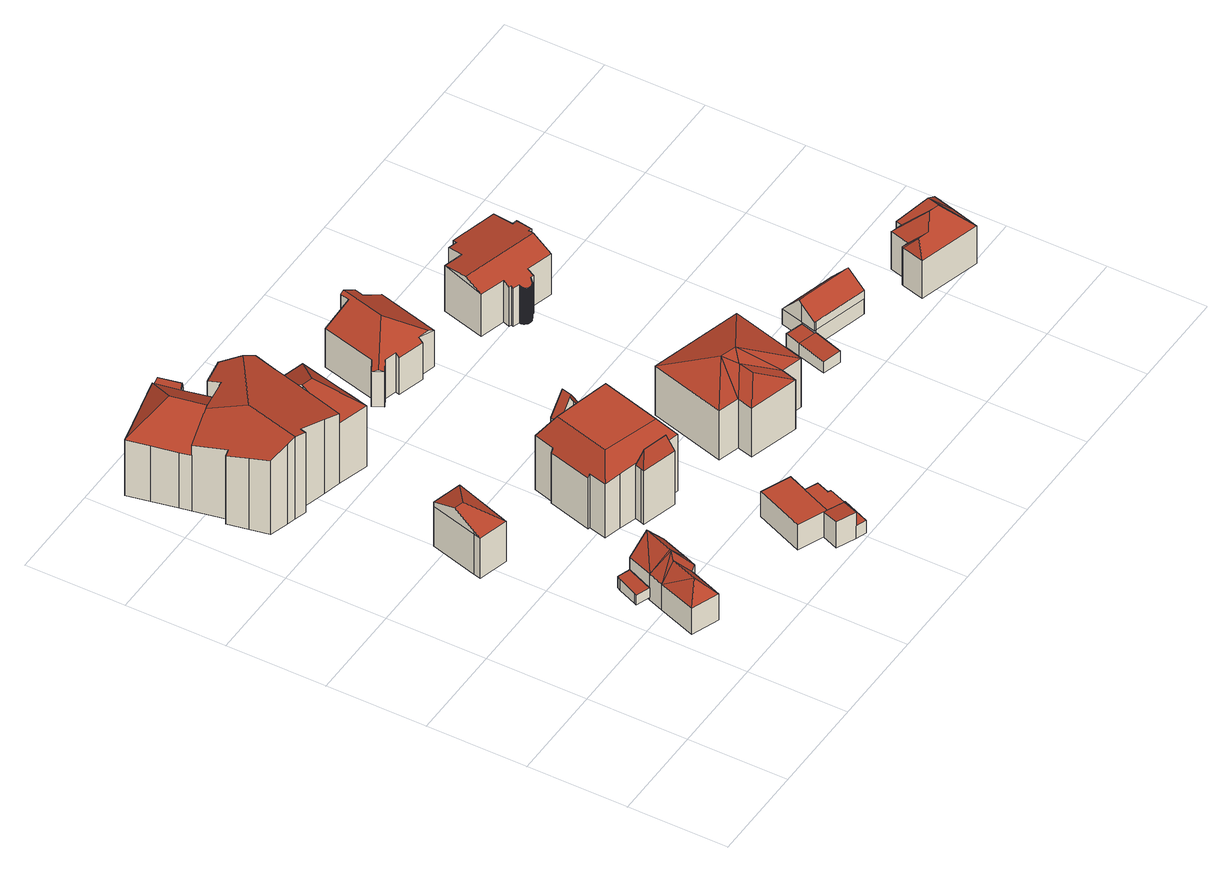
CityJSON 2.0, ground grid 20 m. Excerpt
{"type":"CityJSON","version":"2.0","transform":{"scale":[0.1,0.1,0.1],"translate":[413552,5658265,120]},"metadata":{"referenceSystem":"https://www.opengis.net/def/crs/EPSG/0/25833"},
"CityObjects":{
"building1":{"type":"Building","attributes":{"Dachtyp_tdc":"tdcPolyFlatRoof","Gemeindeschluessel":14612000,"Dachneigung":5.24,"QualitaetDacherkennung":61,"Geometrietyp2DReferenz":"3000","measuredHeight":2.61,"function":"31001_9998","roofType":"2100"},"geometry":[{"type":"Solid","lod":"2","boundaries":[[[[0,1,2,3]],[[1,4,5,2]],[[4,6,7,5]],[[6,8,9,7]],[[8,10,11,9]],[[10,0,3,11]],[[10,8,6,4,1,0]],[[3,2,5,7,9,11]]]],"semantics":{"surfaces":[{"type":"WallSurface"},{"type":"RoofSurface"},{"type":"GroundSurface"}],"values":[[0,0,0,0,0,0,1,2]]}}]},
"building2":{"type":"Building","attributes":{"Dachtyp_tdc":"tdcFreeFormRoof","Gemeindeschluessel":14612000,"Dachneigung":47.87,"QualitaetDacherkennung":26,"Geometrietyp2DReferenz":"3000","measuredHeight":10.12,"function":"31001_9998","roofType":"5000"},"geometry":[{"type":"Solid","lod":"2","boundaries":[[[[12,13,14,15]],[[13,16,17,14]],[[16,18,19,17]],[[18,20,21,19]],[[20,22,23,21]],[[22,24,25,23]],[[24,26,27,25]],[[26,28,29,27]],[[28,12,15,29]],[[30,31,28,26]],[[32,30,26,24]],[[33,32,24,22]],[[34,33,22,20]],[[34,20,18]],[[16,34,18]],[[16,33,34]],[[16,32,33]],[[13,32,16]],[[13,30,32]],[[13,31,30]],[[31,13,12]],[[31,12,28]],[[15,14,17,19,21,23,25,27,29]]]],"semantics":{"surfaces":[{"type":"WallSurface"},{"type":"RoofSurface"},{"type":"GroundSurface"}],"values":[[0,0,0,0,0,0,0,0,0,1,1,1,1,0,1,1,1,1,1,1,1,1,2]]}}]},
"building3":{"type":"Building","attributes":{"Dachtyp_tdc":"tdcHipAndGableRoof","Gemeindeschluessel":14612000,"Dachneigung":24.84,"QualitaetDacherkennung":53,"Geometrietyp2DReferenz":"3000","measuredHeight":12.14,"function":"31001_9998","roofType":"5000"},"geometry":[{"type":"Solid","lod":"2","boundaries":[[[[35,36,37,38]],[[36,39,40,37]],[[39,41,42,40]],[[41,43,44,42]],[[43,35,38,44]],[[36,45,46]],[[45,47,48,46]],[[39,36,46,48,49]],[[39,49,41]],[[41,49,48,47,43]],[[43,47,45,35]],[[35,45,36]],[[38,37,40,42,44]]]],"semantics":{"surfaces":[{"type":"WallSurface"},{"type":"RoofSurface"},{"type":"GroundSurface"}],"values":[[0,0,0,0,0,1,1,1,0,0,0,0,2]]}}]},
"building4":{"type":"Building","attributes":{"Gemeindeschluessel":14612000,"Geometrietyp2DReferenz":"3000","function":"31001_9998","roofType":"9999"},"children":["building4-1","building4-2","building4-3","building4-4"]},
"building4-1":{"type":"BuildingPart","attributes":{"Dachtyp_tdc":"tdcFreeFormRoof","Dachneigung":69.12,"QualitaetDacherkennung":32,"Geometrietyp2DReferenz":"3000","measuredHeight":14.88,"roofType":"5000"},"parents":["building4"],"geometry":[{"type":"MultiSurface","lod":"2","boundaries":[[[50,51,52,53]],[[51,54,55,52]],[[54,56,57,55]],[[56,58,59,57]],[[60,50,53]],[[56,54,51,61]],[[51,50,60,61]],[[60,58,56,61]],[[52,55,57,59,53]]],"semantics":{"surfaces":[{"type":"WallSurface"},{"type":"RoofSurface"},{"type":"GroundSurface"}],"values":[0,0,0,0,0,1,1,1,2]}}]},
"building4-2":{"type":"BuildingPart","attributes":{"Dachtyp_tdc":"tdcHipAndGableRoof","Dachneigung":33.66,"QualitaetDacherkennung":63,"Geometrietyp2DReferenz":"3000","measuredHeight":17.99,"roofType":"5000"},"parents":["building4"],"geometry":[{"type":"MultiSurface","lod":"2","boundaries":[[[62,63,64,65]],[[63,66,67,64]],[[66,68,69,67]],[[68,70,71,69]],[[70,72,53,71]],[[72,60,53]],[[73,74,75,59,58]],[[74,76,77,75]],[[72,70,68,78]],[[68,66,63,62,79,80,78]],[[80,81,76,74,73,72,78]],[[77,82,83,65,64,67,69,71,53,59,75]]],"semantics":{"surfaces":[{"type":"WallSurface"},{"type":"RoofSurface"},{"type":"GroundSurface"}],"values":[0,0,0,0,0,0,0,0,1,1,1,2]}}]},
"building4-3":{"type":"BuildingPart","attributes":{"Dachtyp_tdc":"tdcFreeFormRoof","Dachneigung":13.8,"QualitaetDacherkennung":12,"Geometrietyp2DReferenz":"3000","measuredHeight":19.03,"roofType":"5000"},"parents":["building4"],"geometry":[{"type":"MultiSurface","lod":"2","boundaries":[[[84,85,86,87,88]],[[85,89,90,86]],[[89,91,92,90]],[[91,93,94,92]],[[93,95,96,94]],[[95,97,98,96]],[[97,99,100,98]],[[99,101,102,100]],[[101,103,104,102]],[[103,105,62,65,104]],[[106,107,75,77,76]],[[107,108,109,75]],[[108,110,111,109]],[[110,112,113,111]],[[112,114,115,113]],[[114,116,117,115]],[[116,118,119,120,117]],[[114,112,110,108,107,106,81,121,122,123]],[[122,79,105,103,101,99,97,95,93,123]],[[93,91,89,85,84,124,125,126,118,116,114,123]],[[87,86,90,92,94,96,98,100,102,104,65,83,82,77,75,109,111,113,115,117,120,127]]],"semantics":{"surfaces":[{"type":"WallSurface"},{"type":"RoofSurface"},{"type":"GroundSurface"}],"values":[0,0,0,0,0,0,0,0,0,0,0,0,0,0,0,0,0,1,1,1,2]}}]},
"building4-4":{"type":"BuildingPart","attributes":{"Dachtyp_tdc":"tdcHipAndGableRoof","Dachneigung":17.07,"QualitaetDacherkennung":25,"Geometrietyp2DReferenz":"3000","measuredHeight":16.8,"roofType":"5000"},"parents":["building4"],"geometry":[{"type":"MultiSurface","lod":"2","boundaries":[[[119,128,129,120]],[[128,130,131,129]],[[130,132,133,131]],[[132,134,135,133]],[[134,136,137,135]],[[136,88,87,137]],[[136,134,132,130,138]],[[130,128,119,126,139,138]],[[139,124,88,136,138]],[[120,129,131,133,135,137,87,127]]],"semantics":{"surfaces":[{"type":"WallSurface"},{"type":"RoofSurface"},{"type":"GroundSurface"}],"values":[0,0,0,0,0,0,1,1,1,2]}}]},
"building5":{"type":"Building","attributes":{"Gemeindeschluessel":14612000,"Geometrietyp2DReferenz":"3000","function":"31001_9998","roofType":"9999"},"children":["building5-1","building5-2","building5-3","building5-4"]},
"building5-1":{"type":"BuildingPart","attributes":{"Dachtyp_tdc":"tdcPolyFlatRoof","Dachneigung":0,"QualitaetDacherkennung":54,"Geometrietyp2DReferenz":"3000","measuredHeight":2.97,"roofType":"1000"},"parents":["building5"],"geometry":[{"type":"MultiSurface","lod":"2","boundaries":[[[140,141,142,143]],[[141,144,145,142]],[[144,146,147,145]],[[146,148,149,147]],[[148,150,151,149]],[[150,148,146,144,141,140,152]],[[153,143,142,145,147,149,151]]],"semantics":{"surfaces":[{"type":"WallSurface"},{"type":"RoofSurface"},{"type":"GroundSurface"}],"values":[0,0,0,0,0,1,2]}}]},
"building5-2":{"type":"BuildingPart","attributes":{"Dachtyp_tdc":"tdcPolyFlatRoof","Dachneigung":0,"QualitaetDacherkennung":66,"Geometrietyp2DReferenz":"3000","measuredHeight":5.84,"roofType":"1000"},"parents":["building5"],"geometry":[{"type":"MultiSurface","lod":"2","boundaries":[[[154,155,156,157]],[[155,158,140,143,156]],[[159,154,157,160]],[[159,161,162,158,155,154]],[[157,156,143,153,163,160]]],"semantics":{"surfaces":[{"type":"WallSurface"},{"type":"RoofSurface"},{"type":"GroundSurface"}],"values":[0,0,0,1,2]}}]},
"building5-3":{"type":"BuildingPart","attributes":{"Dachtyp_tdc":"tdcPolyFlatRoof","Dachneigung":0,"QualitaetDacherkennung":71,"Geometrietyp2DReferenz":"3000","measuredHeight":5.87,"roofType":"1000"},"parents":["building5"],"geometry":[{"type":"MultiSurface","lod":"2","boundaries":[[[164,165,166,167]],[[165,168,169,166]],[[168,159,160,169]],[[170,164,167,171,172]],[[170,161,159,168,165,164]],[[167,166,169,160,163,171]]],"semantics":{"surfaces":[{"type":"WallSurface"},{"type":"RoofSurface"},{"type":"GroundSurface"}],"values":[0,0,0,0,1,2]}}]},
"building5-4":{"type":"BuildingPart","attributes":{"Dachtyp_tdc":"tdcPolyFlatRoof","Dachneigung":4.5,"QualitaetDacherkennung":61,"Geometrietyp2DReferenz":"3000","measuredHeight":6.04,"roofType":"2100"},"parents":["building5"],"geometry":[{"type":"MultiSurface","lod":"2","boundaries":[[[173,172,171,174]],[[175,173,174,151,150]],[[175,176,177,172,173]],[[174,171,163,153,151]]],"semantics":{"surfaces":[{"type":"WallSurface"},{"type":"RoofSurface"},{"type":"GroundSurface"}],"values":[0,0,1,2]}}]},
"building6":{"type":"Building","attributes":{"Gemeindeschluessel":14612000,"Geometrietyp2DReferenz":"3000","function":"31001_9998","roofType":"9999"},"children":["building6-1","building6-2","building6-3"]},
"building6-1":{"type":"BuildingPart","attributes":{"Dachtyp_tdc":"tdcGableRoof","Dachneigung":61.47,"QualitaetDacherkennung":37,"Geometrietyp2DReferenz":"3000","measuredHeight":16.67,"roofType":"3100"},"parents":["building6"],"geometry":[{"type":"MultiSurface","lod":"2","boundaries":[[[178,179,180,181]],[[179,182,183,180]],[[182,184,185,183]],[[184,186,187,185]],[[186,188,189,187]],[[184,182,179,178,190,191]],[[191,192,188,186,184]],[[193,181,180,183,185,187,189]]],"semantics":{"surfaces":[{"type":"WallSurface"},{"type":"RoofSurface"},{"type":"GroundSurface"}],"values":[0,0,0,0,0,1,1,2]}}]},
"building6-2":{"type":"BuildingPart","attributes":{"Dachtyp_tdc":"tdcFreeFormRoof","Dachneigung":73.99,"QualitaetDacherkennung":20,"Geometrietyp2DReferenz":"3000","measuredHeight":16.06,"roofType":"5000"},"parents":["building6"],"geometry":[{"type":"MultiSurface","lod":"2","boundaries":[[[194,195,196,197]],[[194,197,198]],[[195,194,198,199]],[[199,200,196,195]],[[201,202,203,204,205]],[[198,197,202,201]],[[197,196,203,202]],[[196,200,204,203]],[[200,199,205,204]]],"semantics":{"surfaces":[{"type":"RoofSurface"},{"type":"GroundSurface"},{"type":"WallSurface"}],"values":[0,0,0,0,1,2,2,2,2]}}]},
"building6-3":{"type":"BuildingPart","attributes":{"Dachtyp_tdc":"tdcCutTentRoof","Dachneigung":0.376,"QualitaetDacherkennung":70,"Geometrietyp2DReferenz":"3000","measuredHeight":17.06,"roofType":"9999"},"parents":["building6"],"geometry":[{"type":"MultiSurface","lod":"2","boundaries":[[[206,205,199]],[[206,207,208,205]],[[207,209,210,208]],[[209,211,212,210]],[[211,213,214,212]],[[213,215,216,214]],[[215,217,218,216]],[[217,219,220,218]],[[219,221,222,220]],[[221,223,178,181,222]],[[224,225,226,189,188]],[[225,227,228,226]],[[227,229,230,228]],[[229,231,232,230]],[[231,233,234,232]],[[233,235,236,234]],[[235,237,238,236]],[[237,239,240,238]],[[239,241,242,240]],[[241,243,244,242]],[[243,245,246,244]],[[245,247,201,246]],[[247,198,201]],[[219,217,215,213,211,209,248,249]],[[231,229,227,225,224,192,250,190,223,221,219,249,251]],[[245,243,241,239,237,235,233,231,251,252]],[[209,207,206,247,245,252,248]],[[252,251,249,248]],[[205,208,210,212,214,216,218,220,222,181,193,189,226,228,230,232,234,236,238,240,242,244,246,201]]],"semantics":{"surfaces":[{"type":"WallSurface"},{"type":"RoofSurface"},{"type":"GroundSurface"}],"values":[0,0,0,0,0,0,0,0,0,0,0,0,0,0,0,0,0,0,0,0,0,0,0,1,1,1,1,1,2]}}]},
"building7":{"type":"Building","attributes":{"Dachtyp_tdc":"tdcFreeFormRoof","Gemeindeschluessel":14612000,"Dachneigung":31.08,"QualitaetDacherkennung":18,"Geometrietyp2DReferenz":"3000","measuredHeight":12.56,"function":"31001_9998","roofType":"5000"},"geometry":[{"type":"Solid","lod":"2","boundaries":[[[[253,254,255,256]],[[254,257,258,255]],[[257,259,260,258]],[[259,261,262,260]],[[261,263,264,262]],[[263,265,266,264]],[[265,267,268,266]],[[267,269,270,268]],[[269,271,272,270]],[[271,273,274,272]],[[273,275,276,274]],[[275,277,278,276]],[[277,279,280,278]],[[279,281,282,280]],[[281,253,256,282]],[[283,284,261,259,257,254,253,281,285]],[[279,277,275,273,286,283,285]],[[286,271,269,267,265,263,284,283]],[[263,261,284]],[[273,271,286]],[[256,255,258,260,262,264,266,268,270,272,274,276,278,280,282]],[[281,279,285]]]],"semantics":{"surfaces":[{"type":"WallSurface"},{"type":"RoofSurface"},{"type":"GroundSurface"}],"values":[[0,0,0,0,0,0,0,0,0,0,0,0,0,0,0,1,1,1,0,0,2,0]]}}]},
"building8":{"type":"Building","attributes":{"Dachtyp_tdc":"tdcFreeFormRoof","Gemeindeschluessel":14612000,"Dachneigung":17.12,"QualitaetDacherkennung":86,"Geometrietyp2DReferenz":"3000","measuredHeight":13.74,"function":"31001_9998","roofType":"5000"},"geometry":[{"type":"Solid","lod":"2","boundaries":[[[[287,288,289]],[[290,288,287]],[[290,291,288]],[[291,290,292]],[[287,293,294]],[[290,287,294,295]],[[290,295,292]],[[296,288,291,297]],[[298,299,300,301,302,303,304,305]],[[291,292,299,298]],[[292,295,300,299]],[[295,294,301,300]],[[294,293,302,301]],[[293,289,303,302]],[[289,306,304,303]],[[306,297,305,304]],[[297,291,298,305]],[[296,297,306]],[[288,296,306,289]],[[287,289,293]]]],"semantics":{"surfaces":[{"type":"RoofSurface"},{"type":"GroundSurface"},{"type":"WallSurface"}],"values":[[0,0,0,0,0,0,0,0,1,2,2,2,2,2,2,2,2,0,0,0]]}}]},
"building9":{"type":"Building","attributes":{"Dachtyp_tdc":"tdcFreeFormRoof","Gemeindeschluessel":14612000,"Dachneigung":10.13,"QualitaetDacherkennung":28,"Geometrietyp2DReferenz":"3000","measuredHeight":11.45,"function":"31001_9998","roofType":"5000"},"geometry":[{"type":"Solid","lod":"2","boundaries":[[[[307,308,309,310]],[[308,311,312,309]],[[311,313,314,312]],[[313,315,316,314]],[[315,317,318,316]],[[317,319,320,318]],[[319,321,322,320]],[[321,323,324,322]],[[323,325,326,324]],[[325,327,328,326]],[[327,329,330,328]],[[329,331,332,330]],[[331,333,334,332]],[[333,335,336,334]],[[335,337,338,336]],[[337,339,340,338]],[[339,341,342,340]],[[341,343,344,342]],[[343,345,346,344]],[[345,347,348,346]],[[347,349,350,348]],[[349,351,352,350]],[[351,353,354,352]],[[353,355,356,354]],[[355,357,358,356]],[[357,359,360,358]],[[359,361,362,360]],[[361,363,364,362]],[[363,365,366,364]],[[365,367,368,366]],[[367,369,370,368]],[[369,371,372,370]],[[371,373,374,372]],[[373,375,376,374]],[[375,377,376]],[[377,378,379,376]],[[378,380,381,379]],[[380,382,383,381]],[[382,384,385,383]],[[384,386,387,385]],[[386,388,389,387]],[[388,390,391,389]],[[390,392,393,391]],[[392,394,395,393]],[[394,396,397,395]],[[396,398,399,397]],[[398,400,401,399]],[[400,402,403,401]],[[402,404,405,403]],[[404,406,407,405]],[[406,408,409,407]],[[408,410,411,409]],[[410,412,413,411]],[[412,414,415,413]],[[414,416,417,415]],[[416,418,419,417]],[[418,420,421,419]],[[420,307,310,421]],[[422,317,315,313,311,308,307,420,418,416,414,423]],[[406,404,402,400,398,396,394,392,390,388,386,384,382,380,378,377,375,373,371,369,367,365,363,361,359,357,355,353,351,349,347,345,343,341,339,337,335,333,331,329,327,325,323,321,319,422,423,412,410,408]],[[319,317,422]],[[414,412,423]],[[310,309,312,314,316,318,320,322,324,326,328,330,332,334,336,338,340,342,344,346,348,350,352,354,356,358,360,362,364,366,368,370,372,374,376,379,381,383,385,387,389,391,393,395,397,399,401,403,405,407,409,411,413,415,417,419,421]]]],"semantics":{"surfaces":[{"type":"WallSurface"},{"type":"RoofSurface"},{"type":"GroundSurface"}],"values":[[0,0,0,0,0,0,0,0,0,0,0,0,0,0,0,0,0,0,0,0,0,0,0,0,0,0,0,0,0,0,0,0,0,0,0,0,0,0,0,0,0,0,0,0,0,0,0,0,0,0,0,0,0,0,0,0,0,0,1,1,0,0,2]]}}]},
"building10":{"type":"Building","attributes":{"Gemeindeschluessel":14612000,"Geometrietyp2DReferenz":"3000","function":"31001_9998","roofType":"9999"},"children":["building10-1","building10-2","building10-3"]},
"building10-1":{"type":"BuildingPart","attributes":{"Dachtyp_tdc":"tdcGableRoof","Dachneigung":48.96,"QualitaetDacherkennung":76,"Geometrietyp2DReferenz":"3000","measuredHeight":8.16,"roofType":"3100"},"parents":["building10"],"geometry":[{"type":"MultiSurface","lod":"2","boundaries":[[[424,425,426,427]],[[425,428,429,430,426]],[[431,432,433,434,435]],[[432,424,427,433]],[[424,432,436,437]],[[438,439,440,437,436,441]],[[442,438,441,431]],[[431,441,436,432]],[[425,440,439,428]],[[424,437,440,425]],[[428,439,438,442]],[[427,426,430,443,434,433]]],"semantics":{"surfaces":[{"type":"WallSurface"},{"type":"RoofSurface"},{"type":"GroundSurface"}],"values":[0,0,0,0,1,1,0,0,0,0,0,2]}}]},
"building10-2":{"type":"BuildingPart","attributes":{"Dachtyp_tdc":"tdcPolyFlatRoof","Dachneigung":3.1,"QualitaetDacherkennung":68,"Geometrietyp2DReferenz":"3000","measuredHeight":2.87,"roofType":"2100"},"parents":["building10"],"geometry":[{"type":"MultiSurface","lod":"2","boundaries":[[[429,444,445,430]],[[444,446,447,445]],[[446,448,449,447]],[[448,446,444,429,450]],[[430,445,447,449,443]]],"semantics":{"surfaces":[{"type":"WallSurface"},{"type":"RoofSurface"},{"type":"GroundSurface"}],"values":[0,0,0,1,2]}}]},
"building10-3":{"type":"BuildingPart","attributes":{"Dachtyp_tdc":"tdcPolyFlatRoof","Dachneigung":3.33,"QualitaetDacherkennung":67,"Geometrietyp2DReferenz":"3000","measuredHeight":3.05,"roofType":"2100"},"parents":["building10"],"geometry":[{"type":"MultiSurface","lod":"2","boundaries":[[[448,451,452,449]],[[451,435,434,452]],[[450,435,451,448]],[[449,452,434,443]]],"semantics":{"surfaces":[{"type":"WallSurface"},{"type":"RoofSurface"},{"type":"GroundSurface"}],"values":[0,0,1,2]}}]},
"building11":{"type":"Building","attributes":{"Dachtyp_tdc":"tdcFreeFormRoof","Gemeindeschluessel":14612000,"Dachneigung":45.5,"QualitaetDacherkennung":25,"Geometrietyp2DReferenz":"3000","measuredHeight":13.4,"function":"31001_9998","roofType":"5000"},"geometry":[{"type":"Solid","lod":"2","boundaries":[[[[453,454,455,456]],[[454,457,458,455]],[[457,459,460,458]],[[459,461,462,460]],[[461,463,464,462]],[[463,465,466,464]],[[465,467,468,466]],[[467,469,470,468]],[[469,471,472,470]],[[471,473,474,472]],[[473,453,456,474]],[[475,471,469]],[[475,473,471]],[[476,473,475]],[[473,476,477]],[[475,469,467]],[[476,475,467,465]],[[478,479,477,476,465,463]],[[478,463,461]],[[480,479,478,461,459]],[[481,480,459,457]],[[454,481,457]],[[481,454,453]],[[477,479,480,481,453,473]],[[456,455,458,460,462,464,466,468,470,472,474]]]],"semantics":{"surfaces":[{"type":"WallSurface"},{"type":"RoofSurface"},{"type":"GroundSurface"}],"values":[[0,0,0,0,0,0,0,0,0,0,0,1,1,1,1,1,1,1,1,1,1,1,1,1,2]]}}]}
},
"vertices":[
[236,242,37],[237,246,38],[237,246,16],[236,242,16],[253,284,41],[253,284,16],[257,292,42],[257,292,16],[282,283,42],[282,283,16],[264,232,37],[264,232,16],
[225,125,70],[252,201,70],[252,201,10],[225,125,10],[264,232,70],[264,232,10],[282,283,70],[282,283,10],[352,257,70],[352,257,10],[331,199,70],[331,199,10],[323,178,70],[323,178,10],[306,173,70],[306,173,10],[281,105,70],[281,105,10],[283,197,103],[263,143,103],[295,208,111],[296,212,111],[317,270,112],
[235,593,120],[205,483,120],[205,483,28],[235,593,28],[145,499,120],[145,499,28],[149,513,120],[149,513,28],[175,609,120],[175,609,28],[235,593,130],[182,555,149],[175,609,130],[162,560,149],[149,513,127],
[147,1153,162],[162,1156,163],[162,1156,34],[147,1153,34],[172,1106,163],[172,1106,34],[165,1104,182],[165,1104,34],[157,1103,163],[157,1103,34],[147,1153,163],[156,1147,182],
[34,1007,162],[29,1029,162],[29,1029,34],[34,1007,34],[19,1080,162],[19,1080,34],[9,1125,162],[9,1125,34],[90,1142,168],[90,1142,34],[147,1153,173],[157,1103,173],[172,1035,173],[172,1035,34],[172,1034,173],[172,1034,34],[96,1089,213],[98,1020,205],[110,1022,213],[120,1024,207],[110,1022,34],[106,1021,34],
[223,826,195],[189,835,204],[189,835,34],[223,826,34],[223,826,173],[134,850,218],[134,850,34],[131,838,218],[131,838,34],[107,844,224],[107,844,34],[89,849,218],[89,849,34],[52,860,204],[52,860,34],[44,898,198],[44,898,34],[35,940,192],[35,940,34],[47,942,195],[47,942,34],[34,1007,185],[172,1034,203],[172,1035,203],[181,1036,203],[181,1036,34],[177,1061,197],[177,1061,34],[232,1072,193],[232,1072,34],[261,1041,200],[261,1041,34],[277,1025,195],[277,1025,34],[264,978,195],[264,978,167],[264,978,34],[110,1022,208],[106,1021,208],[136,954,224],[242,895,195],[247,914,195],[250,926,195],[247,914,34],
[273,976,167],[273,976,34],[327,961,167],[327,961,34],[303,872,170],[303,872,34],[295,843,172],[295,843,34],[285,808,173],[285,808,34],[270,908,202],[247,914,202],
[615,81,30],[617,81,30],[617,81,1],[615,81,1],[612,70,30],[612,70,1],[631,62,30],[631,62,1],[608,6,30],[608,6,1],[588,14,30],[588,14,1],[602,47,30],[602,47,1],
[620,110,59],[610,84,59],[610,84,1],[620,110,1],[615,81,59],[595,121,59],[595,121,1],[570,61,59],[602,47,59],[570,61,1],
[511,85,59],[551,183,59],[551,183,1],[511,85,1],[610,158,59],[610,158,1],[562,64,59],[562,64,1],[562,64,58],
[549,31,61],[549,31,1],[588,14,61],[602,47,58],[570,61,58],
[460,529,127],[463,543,127],[463,543,10],[460,529,10],[465,549,127],[465,549,10],[491,542,176],[491,542,10],[516,535,131],[516,535,10],[511,515,131],[511,515,10],[465,527,137],[486,522,176],[507,516,139],[486,522,10],
[487,333,170],[436,346,170],[423,339,134],[494,320,134],[499,340,134],[429,359,134],[425,345,134],[499,340,10],[494,320,10],[423,339,10],[425,345,10],[429,359,10],
[429,359,137],[395,369,135],[395,369,10],[360,378,134],[360,378,10],[369,414,134],[369,414,10],[365,415,126],[365,415,10],[389,503,126],[389,503,10],[393,502,134],[393,502,10],[405,544,134],[405,544,10],[411,542,134],[411,542,10],[460,529,137],[511,515,139],[542,506,140],[542,506,10],[561,512,123],[561,512,10],[579,504,129],[579,504,10],[579,502,132],[579,502,10],[580,486,125],[580,486,10],[565,477,141],[565,477,10],[554,437,142],[554,437,10],[560,435,134],[560,435,10],[545,380,134],[545,380,10],[539,382,141],[539,382,10],[526,333,141],[526,333,10],[499,340,140],[392,397,180],[423,511,180],[486,522,138],[537,483,180],[504,363,180],
[506,829,137],[453,844,136],[453,844,52],[506,829,52],[455,852,142],[455,852,52],[431,859,142],[431,859,52],[413,849,133],[413,849,52],[402,869,132],[402,869,52],[420,879,141],[420,879,52],[448,988,141],[448,988,52],[501,973,174],[501,973,52],[506,992,173],[506,992,52],[540,983,161],[540,983,52],[535,965,162],[535,965,52],[578,953,135],[578,953,52],[545,829,135],[545,829,52],[509,838,143],[509,838,52],[490,902,178],[408,858,137],[531,833,144],[513,990,178],
[761,358,148],[737,336,139],[774,272,123],[729,367,148],[673,300,123],[630,312,123],[817,261,123],[859,414,123],[673,465,123],[729,305,139],[665,268,123],[673,300,10],[630,312,10],[673,465,10],[859,414,10],[817,261,10],[774,272,10],[765,241,10],[665,268,10],[765,241,123],
[747,912,147],[840,887,147],[840,887,50],[747,912,50],[827,841,156],[827,841,50],[837,839,156],[837,839,50],[827,803,162],[827,803,50],[820,805,162],[820,805,50],[806,752,144],[806,752,50],[753,767,144],[753,767,50],[749,753,138],[749,753,50],[742,755,138],[742,755,50],[742,754,137],[742,754,50],[741,753,137],[741,753,50],[741,752,136],[741,752,50],[740,752,136],[740,752,50],[740,751,136],[740,751,50],[739,750,135],[739,750,50],[738,750,135],[738,750,50],[738,749,134],[738,749,50],[737,748,134],[737,748,50],[736,748,134],[736,748,50],[735,747,133],[735,747,50],[734,747,133],[734,747,50],[733,747,133],[733,747,50],[732,746,133],[732,746,50],[731,746,132],[731,746,50],[730,746,132],[730,746,50],[729,746,132],[729,746,50],[728,746,132],[728,746,50],[727,746,132],[727,746,50],[726,747,132],[726,747,50],[725,747,132],[725,747,50],[724,747,132],[724,747,50],[723,748,132],[723,748,50],[722,748,132],[722,748,50],[721,749,132],[721,749,50],[721,749,133],[720,750,133],[720,750,50],[719,751,133],[719,751,50],[718,752,133],[718,752,50],[718,753,134],[718,753,50],[717,754,134],[717,754,50],[717,755,134],[717,755,50],[716,756,135],[716,756,50],[716,757,136],[716,757,50],[716,758,136],[716,758,50],[716,759,136],[716,759,50],[716,760,137],[716,760,50],[716,761,137],[716,761,50],[716,762,138],[716,762,50],[703,766,138],[703,766,50],[705,771,140],[705,771,50],[700,772,140],[700,772,50],[704,786,147],[704,786,50],[653,800,147],[653,800,50],[677,887,155],[677,887,50],[716,876,155],[716,876,50],[725,908,149],[725,908,50],[744,903,149],[744,903,50],[817,794,164],[663,837,164],
[1085,359,57],[1064,283,57],[1064,283,22],[1085,359,22],[954,313,57],[954,313,51],[954,313,22],[959,344,57],[971,390,57],[971,390,22],[959,344,22],[959,344,53],[961,351,104],[1074,320,104],[951,314,77],[954,313,77],[1064,283,77],[959,344,99],[951,314,57],[951,314,22],
[938,255,48],[938,255,22],[900,265,48],[900,265,22],[916,324,51],[916,324,22],[951,314,51],
[924,354,53],[924,354,22],
[1165,227,92],[1177,272,92],[1177,272,5],[1165,227,5],[1178,275,92],[1178,275,5],[1192,272,92],[1192,272,5],[1202,311,92],[1202,311,5],[1205,310,92],[1205,310,5],[1225,305,92],[1225,305,5],[1228,317,92],[1228,317,5],[1316,293,92],[1316,293,5],[1304,247,92],[1304,247,5],[1289,193,92],[1289,193,5],[1264,275,138],[1257,249,138],[1257,249,139],[1204,307,95],[1234,255,139],[1210,241,118],[1186,247,118]
]}
